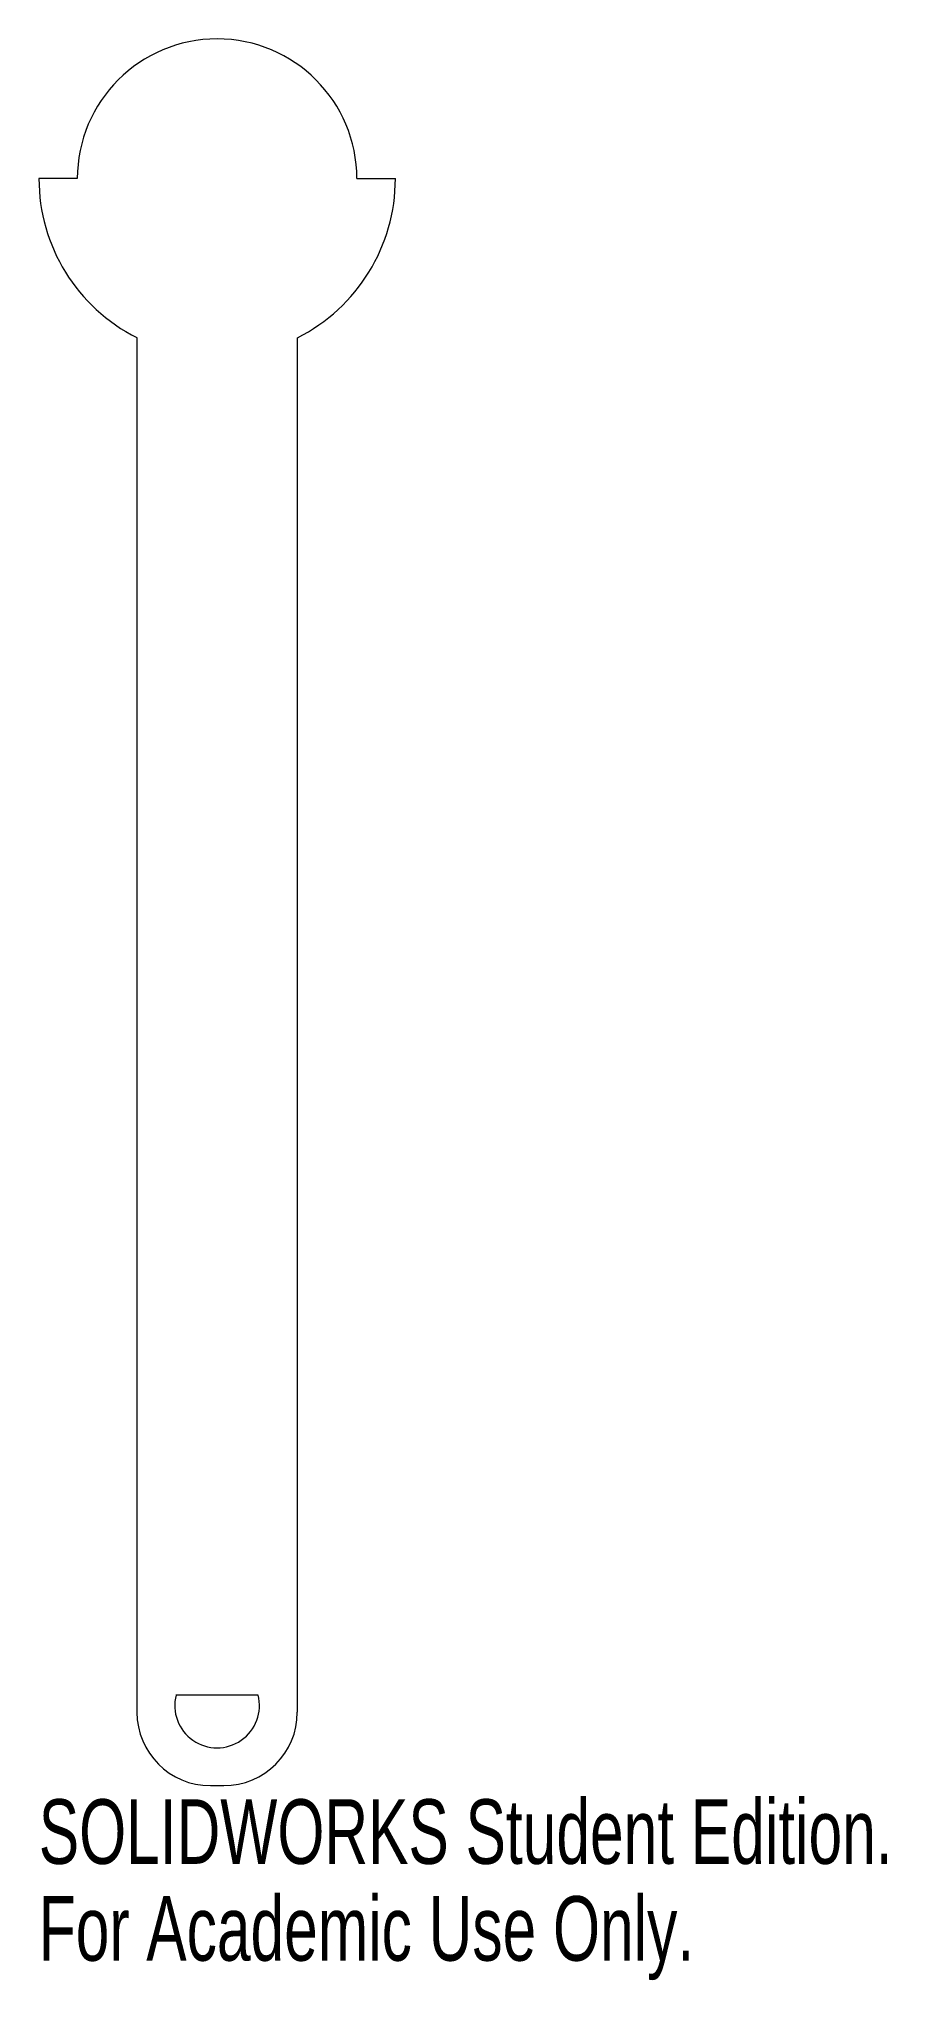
# Model space of a CAD drawing. Header units: millimetres. Extents: x -13 to 50, y -15 to 131.
import ezdxf

# ---------------------------------------------------------------- set-up
doc = ezdxf.new("R2010")
doc.units = ezdxf.units.MM
doc.styles.add('SLDTEXTSTYLE0', font='TXT', dxfattribs={"width": 0.7})

msp = doc.modelspace()

# ---------------------------------------------------------------- linework, layer by layer
at = {"color": 7, "linetype": 'Continuous', "lineweight": 15}
for p, q in [((-10.46, 120.3), (-13.34, 120.3)), ((10.46, 120.3), (13.34, 120.3)), ((-6, 108.39), (-6, 5.5)), ((6, 108.39), (6, 5.5)), ((-3.08, 6.79), (3.08, 6.79)), ((-0.5, 0), (0.5, 0))]:
    msp.add_line(p, q, dxfattribs=at)
for centre, radius, start, end in [((0, 120.3), 10.46, 0, 180), ((0, 120.3), 13.33, 180, 243.2599), ((0, 120.3), 13.34, 296.7401, 0), ((0, 6), 3.17, 165.6855, 14.3145), ((-0.5, 5.5), 5.5, 180, 270), ((0.5, 5.5), 5.5, 270, 0)]:
    msp.add_arc(centre, radius, start, end, dxfattribs=at)

# ---------------------------------------------------------------- texts
at = {"color": 7, "linetype": 'Continuous', "char_height": 4.8336, "attachment_point": 1, "style": 'SLDTEXTSTYLE0'}
for s, insert in [('SOLIDWORKS Student Edition.', (-13.34, -1.02)), ('For Academic Use Only.', (-13.34, -8.27))]:
    msp.add_mtext(s, dxfattribs=dict(at, insert=insert))

doc.saveas('drawing.dxf')
